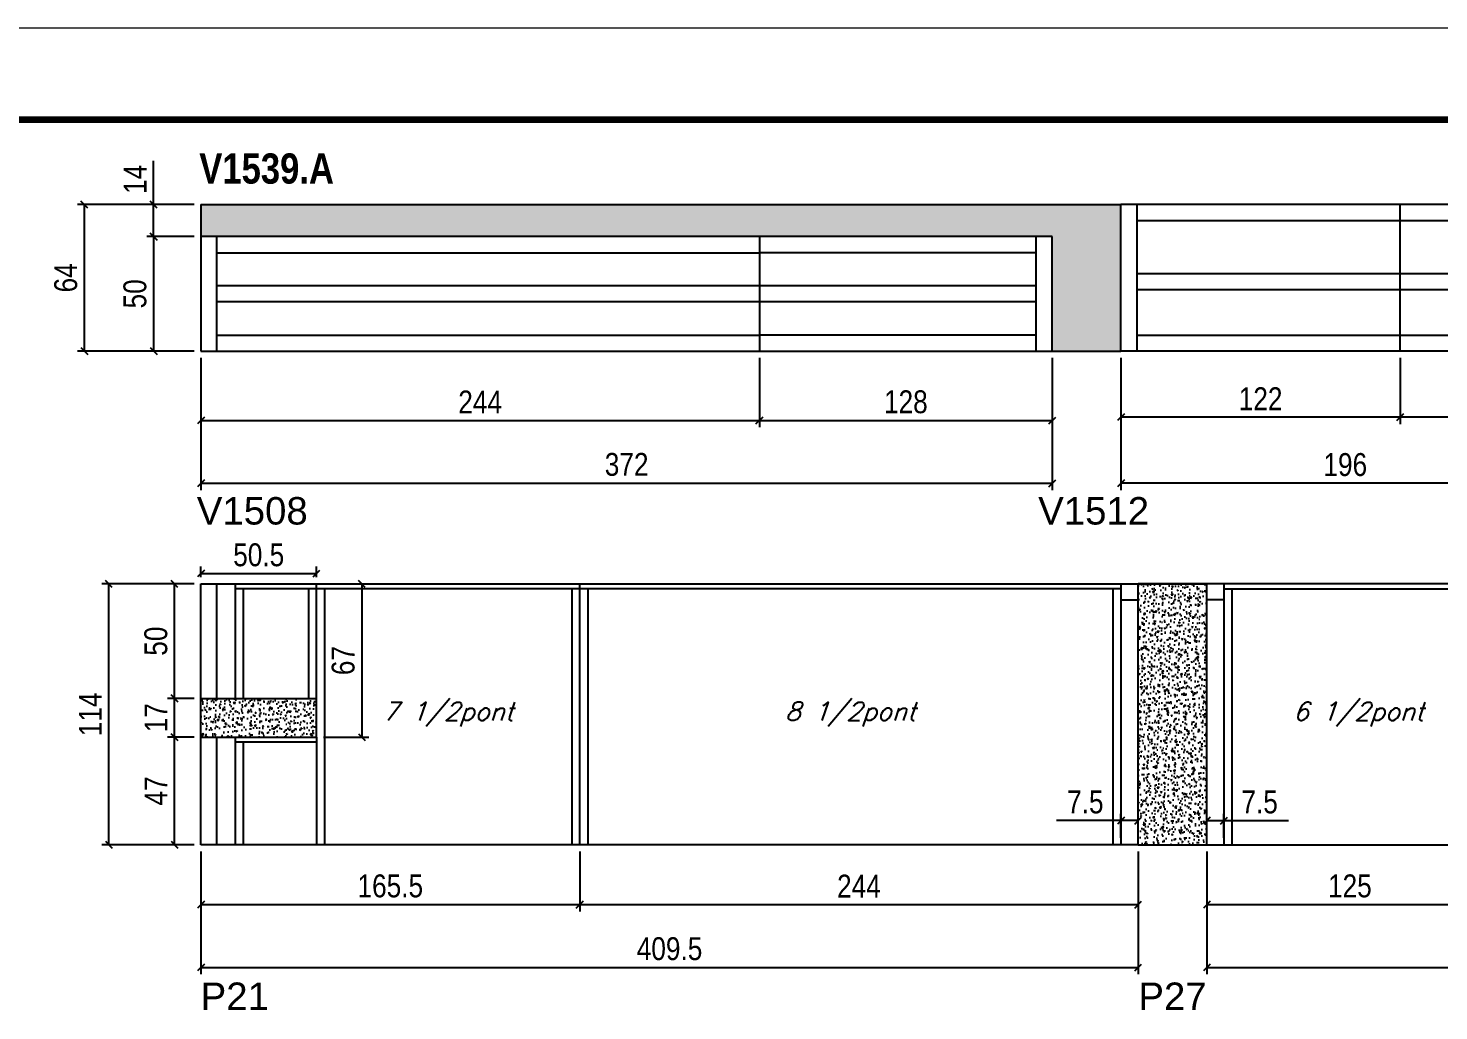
# Model space of a CAD drawing. Extents: x 3309 to 9563, y -2522 to 14608.
# Drawn here: x 5280 to 5896, y 7287 to 7716 of the extents above; entities that cross this region are included whole.
import ezdxf

# ---------------------------------------------------------------- set-up
doc = ezdxf.new("R2010")
doc.units = 0
doc.linetypes.add('DASHED', pattern=[0.75, 0.5, -0.25])
for name, color, linetype in [('5', 5, 'Continuous'), ('COTA', 241, 'Continuous'), ('NOMENCLATURA', 7, 'Continuous'), ('Painéis', 200, 'Continuous'), ('SARR_2.2x7', 40, 'Continuous'), ('SARR_3.5x7', 81, 'Continuous'), ('texto', 7, 'Continuous')]:
    doc.layers.add(name, color=color, linetype=linetype)
doc.layers.add('Folhas', color=255, linetype='Continuous', lineweight=9)
doc.layers.add('SARRAFO DE PRESSAO', color=251, linetype='DASHED', lineweight=9)
doc.styles.add('COTA TECNICA', font='techl___.ttf', dxfattribs={"height": 10})
doc.styles.add('Romans', font='romans.shx')
doc.styles.get("Standard").update_dxf_attribs({"font": 'arial.ttf'})
doc.styles.add('TECNICA', font='techb___.ttf', dxfattribs={"height": 10})
doc.dimstyles.new('PAINEL', dxfattribs={"dimtxt": 10, "dimasz": 3, "dimexe": 3, "dimexo": 3, "dimgap": 3, "dimtad": 1, "dimdec": 1, "dimzin": 12, "dimdsep": 46, "dimtxsty": 'COTA TECNICA', "dimblk1": 'OBLIQUE', "dimblk2": 'OBLIQUE', "dimsah": 1, "dimcen": 0.9, "dimclrd": 4, "dimclre": 4, "dimclrt": 240, "dimadec": 1, "dimazin": 3, "dimtfac": 1, "dimtdec": 1, "dimtmove": 0, "dimatfit": 3, "dimfxl": 1, "dimtolj": 1, "dimtzin": 12, "dimarcsym": 0})
pattern_1 = [(50, (0, 32.2044), (5.46554, -0.4781726), [0.5715, -6.2865]), (355, (0, 32.2044), (-1.0573026, 5.7317054), [0.4572, -5.0292175]), (100.451445, (0.4555, 32.1646), (4.4082374, 5.2535326), [0.4857003, -5.3427073]), (46.1842, (0, 33.7284), (8.132371, -1.26127), [0.85725, -9.42975]), (96.63556, (0.678, 33.623), (7.122124, 7.422784), [0.728551, -8.014068]), (351.18415, (0, 33.7284), (7.122124, 7.422784), [0.685799, -7.543792]), (21, (0.762, 33.3474), (4.5484317, -3.067956), [0.5715, -6.2865]), (326, (0.762, 33.3474), (1.854061, 5.525639), [0.4572, -5.0292]), (71.451445, (1.141, 33.092), (6.4024926, 2.457683), [0.4857003, -5.342698]), (37.5, (0, 32.2044), (0.0926581, 2.53665117), [0, -4.96824, 0, -5.1054, 0, -5.04825]), (7.5, (0, 32.2044), (2.0045899, 3.00541724), [0, -2.91084, 0, -4.85394, 0, -1.92405]), (327.5, (-1.6993, 32.2044), (4.06771786, -0.1718623), [0, -1.905, 0, -5.9436, 0, -7.8867]), (317.5, (-2.4613, 32.2044), (4.4438754, 0.7627947), [0, -2.4765, 0, -3.94716, 0, -5.6007])]

# ---------------------------------------------------------------- blocks, each defined once
blk = doc.blocks.new('9999999999')
at = {"layer": 'Folhas'}
blk.add_lwpolyline([(98138.98, 34190.21), (99623.98, 34190.21), (99623.98, 35240.21), (98138.98, 35240.21)], close=True, dxfattribs=at)
at = {"layer": 'Folhas', "color": 30, "const_width": 3}
blk.add_lwpolyline([(98213.98, 34230.21), (99583.98, 34230.21), (99583.98, 35200.21), (98213.98, 35200.21)], close=True, dxfattribs=at)
blk = doc.blocks.new('_Oblique')
at = {"color": 0, "linetype": 'ByBlock', "lineweight": -2}
blk.add_line((-0.5, -0.5), (0.5, 0.5), dxfattribs=at)
blk = doc.blocks.new('*D2382')
at = {"layer": 'COTA', "color": 4, "lineweight": -2, "transparency": 16777216}
for p, q in [((5355.16, 7572.29), (5355.16, 7514.48)), ((5727.16, 7572.29), (5727.16, 7514.48)), ((5355.16, 7517.48), (5727.16, 7517.48))]:
    blk.add_line(p, q, dxfattribs=at)
at = {"layer": 'Defpoints', "color": 0, "transparency": 16777216}
for p in [(5355.16, 7575.29), (5727.16, 7575.29), (5727.16, 7517.48)]:
    blk.add_point(p, dxfattribs=at)
at = {"layer": 'COTA', "color": 4, "lineweight": -2, "transparency": 16777216, "xscale": 3, "yscale": 3, "zscale": 3, "rotation": 180}
blk.add_blockref('_Oblique', (5355.16, 7517.48), dxfattribs=at)
at = {"layer": 'COTA', "color": 4, "lineweight": -2, "transparency": 16777216, "xscale": 3, "yscale": 3, "zscale": 3}
blk.add_blockref('_Oblique', (5727.16, 7517.48), dxfattribs=at)
at = {"layer": 'COTA', "color": 240, "transparency": 16777216, "insert": (5541.16, 7525.69), "char_height": 10, "attachment_point": 5, "style": 'COTA TECNICA'}
blk.add_mtext('\\A1;372', dxfattribs=at)
blk = doc.blocks.new('*D2383')
at = {"layer": 'COTA', "color": 4, "lineweight": -2, "transparency": 16777216}
for p, q in [((5355.16, 7572.29), (5355.16, 7541.95)), ((5599.16, 7572.29), (5599.16, 7541.95)), ((5355.16, 7544.95), (5599.16, 7544.95))]:
    blk.add_line(p, q, dxfattribs=at)
at = {"layer": 'Defpoints', "color": 0, "transparency": 16777216}
for p in [(5355.16, 7575.29), (5599.16, 7575.29), (5599.16, 7544.95)]:
    blk.add_point(p, dxfattribs=at)
at = {"layer": 'COTA', "color": 4, "lineweight": -2, "transparency": 16777216, "xscale": 3, "yscale": 3, "zscale": 3, "rotation": 180}
blk.add_blockref('_Oblique', (5355.16, 7544.95), dxfattribs=at)
at = {"layer": 'COTA', "color": 4, "lineweight": -2, "transparency": 16777216, "xscale": 3, "yscale": 3, "zscale": 3}
blk.add_blockref('_Oblique', (5599.16, 7544.95), dxfattribs=at)
at = {"layer": 'COTA', "color": 240, "transparency": 16777216, "insert": (5477.16, 7553.03), "char_height": 10, "attachment_point": 5, "style": 'COTA TECNICA'}
blk.add_mtext('\\A1;244', dxfattribs=at)
blk = doc.blocks.new('*D2384')
at = {"layer": 'COTA', "color": 4, "lineweight": -2, "transparency": 16777216}
for p, q in [((5599.16, 7572.29), (5599.16, 7541.95)), ((5727.16, 7572.29), (5727.16, 7541.95)), ((5599.16, 7544.95), (5727.16, 7544.95))]:
    blk.add_line(p, q, dxfattribs=at)
at = {"layer": 'Defpoints', "color": 0, "transparency": 16777216}
for p in [(5599.16, 7575.29), (5727.16, 7575.29), (5727.16, 7544.95)]:
    blk.add_point(p, dxfattribs=at)
at = {"layer": 'COTA', "color": 4, "lineweight": -2, "transparency": 16777216, "xscale": 3, "yscale": 3, "zscale": 3, "rotation": 180}
blk.add_blockref('_Oblique', (5599.16, 7544.95), dxfattribs=at)
at = {"layer": 'COTA', "color": 4, "lineweight": -2, "transparency": 16777216, "xscale": 3, "yscale": 3, "zscale": 3}
blk.add_blockref('_Oblique', (5727.16, 7544.95), dxfattribs=at)
at = {"layer": 'COTA', "color": 240, "transparency": 16777216, "insert": (5663.16, 7553.05), "char_height": 10, "attachment_point": 5, "style": 'COTA TECNICA'}
blk.add_mtext('\\A1;128', dxfattribs=at)
blk = doc.blocks.new('*D2385')
at = {"layer": 'COTA', "color": 4, "lineweight": -2, "transparency": 16777216}
for p, q in [((5334.47, 7639.29), (5334.47, 7658.41)), ((5352.16, 7639.29), (5331.47, 7639.29)), ((5334.47, 7625.29), (5334.47, 7639.29)), ((5352.16, 7625.29), (5331.47, 7625.29))]:
    blk.add_line(p, q, dxfattribs=at)
at = {"layer": 'Defpoints', "color": 0, "transparency": 16777216}
for p in [(5334.47, 7639.29), (5355.16, 7639.29), (5355.16, 7625.29)]:
    blk.add_point(p, dxfattribs=at)
at = {"layer": 'COTA', "color": 4, "lineweight": -2, "transparency": 16777216, "xscale": 3, "yscale": 3, "zscale": 3}
for p, rotation in [((5334.47, 7639.29), 90), ((5334.47, 7625.29), 270)]:
    blk.add_blockref('_Oblique', p, dxfattribs=dict(at, rotation=rotation))
at = {"layer": 'COTA', "color": 240, "transparency": 16777216, "insert": (5326.4, 7650.35), "char_height": 10, "attachment_point": 5, "rotation": 90, "style": 'COTA TECNICA'}
blk.add_mtext('\\A1;14', dxfattribs=at)
blk = doc.blocks.new('*D2386')
at = {"layer": 'COTA', "color": 4, "lineweight": -2, "transparency": 16777216}
for p, q in [((5352.16, 7625.29), (5331.47, 7625.29)), ((5334.47, 7625.29), (5334.47, 7575.29)), ((5352.16, 7575.29), (5331.47, 7575.29))]:
    blk.add_line(p, q, dxfattribs=at)
at = {"layer": 'Defpoints', "color": 0, "transparency": 16777216}
for p in [(5355.16, 7625.29), (5334.47, 7575.29), (5355.16, 7575.29)]:
    blk.add_point(p, dxfattribs=at)
at = {"layer": 'COTA', "color": 4, "lineweight": -2, "transparency": 16777216, "xscale": 3, "yscale": 3, "zscale": 3}
for p, rotation in [((5334.47, 7625.29), 90), ((5334.47, 7575.29), 270)]:
    blk.add_blockref('_Oblique', p, dxfattribs=dict(at, rotation=rotation))
at = {"layer": 'COTA', "color": 240, "transparency": 16777216, "insert": (5326.36, 7600.29), "char_height": 10, "attachment_point": 5, "rotation": 90, "style": 'COTA TECNICA'}
blk.add_mtext('\\A1;50', dxfattribs=at)
blk = doc.blocks.new('*D2387')
at = {"layer": 'COTA', "color": 4, "lineweight": -2, "transparency": 16777216}
for p, q in [((5352.16, 7639.29), (5301.24, 7639.29)), ((5304.24, 7575.29), (5304.24, 7639.29)), ((5352.16, 7575.29), (5301.24, 7575.29))]:
    blk.add_line(p, q, dxfattribs=at)
at = {"layer": 'Defpoints', "color": 0, "transparency": 16777216}
for p in [(5304.24, 7639.29), (5355.16, 7639.29), (5355.16, 7575.29)]:
    blk.add_point(p, dxfattribs=at)
at = {"layer": 'COTA', "color": 4, "lineweight": -2, "transparency": 16777216, "xscale": 3, "yscale": 3, "zscale": 3}
for p, rotation in [((5304.24, 7639.29), 90), ((5304.24, 7575.29), 270)]:
    blk.add_blockref('_Oblique', p, dxfattribs=dict(at, rotation=rotation))
at = {"layer": 'COTA', "color": 240, "transparency": 16777216, "insert": (5296.14, 7607.29), "char_height": 10, "attachment_point": 5, "rotation": 90, "style": 'COTA TECNICA'}
blk.add_mtext('\\A1;64', dxfattribs=at)
blk = doc.blocks.new('*D2388')
at = {"layer": 'COTA', "color": 4, "linetype": 'ByBlock', "lineweight": -2, "transparency": 16777216}
for p, q in [((5879.16, 7572.29), (5879.16, 7543.38)), ((5953.16, 7572.29), (5953.16, 7543.38)), ((5953.16, 7546.38), (5879.16, 7546.38))]:
    blk.add_line(p, q, dxfattribs=at)
at = {"layer": 'Defpoints', "color": 0, "linetype": 'ByBlock', "transparency": 16777216}
for p in [(5879.16, 7575.29), (5953.16, 7575.29), (5879.16, 7546.38)]:
    blk.add_point(p, dxfattribs=at)
at = {"layer": 'COTA', "color": 4, "linetype": 'ByBlock', "lineweight": -2, "transparency": 16777216, "xscale": 3, "yscale": 3, "zscale": 3, "rotation": 180}
blk.add_blockref('_Oblique', (5879.16, 7546.38), dxfattribs=at)
at = {"layer": 'COTA', "color": 4, "linetype": 'ByBlock', "lineweight": -2, "transparency": 16777216, "xscale": 3, "yscale": 3, "zscale": 3}
blk.add_blockref('_Oblique', (5953.16, 7546.38), dxfattribs=at)
at = {"layer": 'COTA', "color": 240, "linetype": 'ByBlock', "transparency": 16777216, "insert": (5916.16, 7554.46), "char_height": 10, "attachment_point": 5, "style": 'COTA TECNICA'}
blk.add_mtext('\\A1;74', dxfattribs=at)
blk = doc.blocks.new('*D2389')
at = {"layer": 'COTA', "color": 4, "linetype": 'ByBlock', "lineweight": -2, "transparency": 16777216}
for p, q in [((5757.16, 7572.29), (5757.16, 7543.38)), ((5879.16, 7572.29), (5879.16, 7543.38)), ((5879.16, 7546.38), (5757.16, 7546.38))]:
    blk.add_line(p, q, dxfattribs=at)
at = {"layer": 'Defpoints', "color": 0, "linetype": 'ByBlock', "transparency": 16777216}
for p in [(5757.16, 7575.29), (5879.16, 7575.29), (5757.16, 7546.38)]:
    blk.add_point(p, dxfattribs=at)
at = {"layer": 'COTA', "color": 4, "linetype": 'ByBlock', "lineweight": -2, "transparency": 16777216, "xscale": 3, "yscale": 3, "zscale": 3, "rotation": 180}
blk.add_blockref('_Oblique', (5757.16, 7546.38), dxfattribs=at)
at = {"layer": 'COTA', "color": 4, "linetype": 'ByBlock', "lineweight": -2, "transparency": 16777216, "xscale": 3, "yscale": 3, "zscale": 3}
blk.add_blockref('_Oblique', (5879.16, 7546.38), dxfattribs=at)
at = {"layer": 'COTA', "color": 240, "linetype": 'ByBlock', "transparency": 16777216, "insert": (5818.16, 7554.44), "char_height": 10, "attachment_point": 5, "style": 'COTA TECNICA'}
blk.add_mtext('\\A1;122', dxfattribs=at)
blk = doc.blocks.new('*D2390')
at = {"layer": 'COTA', "color": 4, "linetype": 'ByBlock', "lineweight": -2, "transparency": 16777216}
for p, q in [((5757.16, 7572.29), (5757.16, 7514.48)), ((5953.16, 7572.29), (5953.16, 7514.48)), ((5953.16, 7517.48), (5757.16, 7517.48))]:
    blk.add_line(p, q, dxfattribs=at)
at = {"layer": 'Defpoints', "color": 0, "linetype": 'ByBlock', "transparency": 16777216}
for p in [(5757.16, 7575.29), (5953.16, 7575.29), (5757.16, 7517.48)]:
    blk.add_point(p, dxfattribs=at)
at = {"layer": 'COTA', "color": 4, "linetype": 'ByBlock', "lineweight": -2, "transparency": 16777216, "xscale": 3, "yscale": 3, "zscale": 3, "rotation": 180}
blk.add_blockref('_Oblique', (5757.16, 7517.48), dxfattribs=at)
at = {"layer": 'COTA', "color": 4, "linetype": 'ByBlock', "lineweight": -2, "transparency": 16777216, "xscale": 3, "yscale": 3, "zscale": 3}
blk.add_blockref('_Oblique', (5953.16, 7517.48), dxfattribs=at)
at = {"layer": 'COTA', "color": 240, "linetype": 'ByBlock', "transparency": 16777216, "insert": (5855.16, 7525.61), "char_height": 10, "attachment_point": 5, "style": 'COTA TECNICA'}
blk.add_mtext('\\A1;196', dxfattribs=at)
blk = doc.blocks.new('*D2392')
at = {"layer": 'COTA', "color": 4, "lineweight": -2, "transparency": 16777216}
for p, q in [((5355.16, 7356.49), (5355.16, 7302.86)), ((5764.66, 7356.49), (5764.66, 7302.86)), ((5355.16, 7305.86), (5764.66, 7305.86))]:
    blk.add_line(p, q, dxfattribs=at)
at = {"layer": 'Defpoints', "color": 0, "transparency": 16777216}
for p in [(5355.16, 7359.49), (5764.66, 7359.49), (5764.66, 7305.86)]:
    blk.add_point(p, dxfattribs=at)
at = {"layer": 'COTA', "color": 4, "lineweight": -2, "transparency": 16777216, "xscale": 3, "yscale": 3, "zscale": 3, "rotation": 180}
blk.add_blockref('_Oblique', (5355.16, 7305.86), dxfattribs=at)
at = {"layer": 'COTA', "color": 4, "lineweight": -2, "transparency": 16777216, "xscale": 3, "yscale": 3, "zscale": 3}
blk.add_blockref('_Oblique', (5764.66, 7305.86), dxfattribs=at)
at = {"layer": 'COTA', "color": 240, "transparency": 16777216, "insert": (5559.91, 7314), "char_height": 10, "attachment_point": 5, "style": 'COTA TECNICA'}
blk.add_mtext('\\A1;409.5', dxfattribs=at)
blk = doc.blocks.new('*D2391')
at = {"layer": 'COTA', "color": 4, "lineweight": -2, "transparency": 16777216}
for p, q in [((5757.16, 7362.49), (5757.16, 7373.03)), ((5764.66, 7362.49), (5764.66, 7373.03)), ((5757.16, 7370.03), (5729, 7370.03)), ((5764.66, 7370.03), (5757.16, 7370.03))]:
    blk.add_line(p, q, dxfattribs=at)
at = {"layer": 'Defpoints', "color": 0, "transparency": 16777216}
for p in [(5757.16, 7370.03), (5757.16, 7359.49), (5764.66, 7359.49)]:
    blk.add_point(p, dxfattribs=at)
at = {"layer": 'COTA', "color": 4, "lineweight": -2, "transparency": 16777216, "xscale": 3, "yscale": 3, "zscale": 3, "rotation": 180}
blk.add_blockref('_Oblique', (5757.16, 7370.03), dxfattribs=at)
at = {"layer": 'COTA', "color": 4, "lineweight": -2, "transparency": 16777216, "xscale": 3, "yscale": 3, "zscale": 3}
blk.add_blockref('_Oblique', (5764.66, 7370.03), dxfattribs=at)
at = {"layer": 'COTA', "color": 240, "transparency": 16777216, "insert": (5741.58, 7378.14), "char_height": 10, "attachment_point": 5, "style": 'COTA TECNICA'}
blk.add_mtext('\\A1;7.5', dxfattribs=at)
blk = doc.blocks.new('*D2394')
at = {"layer": 'COTA', "color": 4, "lineweight": -2, "transparency": 16777216}
for p, q in [((5352.16, 7406.49), (5340.62, 7406.49)), ((5343.62, 7359.49), (5343.62, 7406.49)), ((5352.16, 7359.49), (5340.62, 7359.49))]:
    blk.add_line(p, q, dxfattribs=at)
at = {"layer": 'Defpoints', "color": 0, "transparency": 16777216}
for p in [(5343.62, 7406.49), (5355.16, 7406.49), (5355.16, 7359.49)]:
    blk.add_point(p, dxfattribs=at)
at = {"layer": 'COTA', "color": 4, "lineweight": -2, "transparency": 16777216, "xscale": 3, "yscale": 3, "zscale": 3}
for p, rotation in [((5343.62, 7406.49), 90), ((5343.62, 7359.49), 270)]:
    blk.add_blockref('_Oblique', p, dxfattribs=dict(at, rotation=rotation))
at = {"layer": 'COTA', "color": 240, "transparency": 16777216, "insert": (5335.55, 7382.99), "char_height": 10, "attachment_point": 5, "rotation": 90, "style": 'COTA TECNICA'}
blk.add_mtext('\\A1;47', dxfattribs=at)
blk = doc.blocks.new('*D2395')
at = {"layer": 'COTA', "color": 4, "lineweight": -2, "transparency": 16777216}
for p, q in [((5352.16, 7423.49), (5340.62, 7423.49)), ((5343.62, 7406.49), (5343.62, 7423.49)), ((5352.16, 7406.49), (5340.62, 7406.49))]:
    blk.add_line(p, q, dxfattribs=at)
at = {"layer": 'Defpoints', "color": 0, "transparency": 16777216}
for p in [(5343.62, 7423.49), (5355.16, 7423.49), (5355.16, 7406.49)]:
    blk.add_point(p, dxfattribs=at)
at = {"layer": 'COTA', "color": 4, "lineweight": -2, "transparency": 16777216, "xscale": 3, "yscale": 3, "zscale": 3}
for p, rotation in [((5343.62, 7423.49), 90), ((5343.62, 7406.49), 270)]:
    blk.add_blockref('_Oblique', p, dxfattribs=dict(at, rotation=rotation))
at = {"layer": 'COTA', "color": 240, "transparency": 16777216, "insert": (5335.55, 7414.99), "char_height": 10, "attachment_point": 5, "rotation": 90, "style": 'COTA TECNICA'}
blk.add_mtext('\\A1;17', dxfattribs=at)
blk = doc.blocks.new('*D2396')
at = {"layer": 'COTA', "color": 4, "lineweight": -2, "transparency": 16777216}
for p, q in [((5352.16, 7473.49), (5340.62, 7473.49)), ((5343.62, 7423.49), (5343.62, 7473.49)), ((5352.16, 7423.49), (5340.62, 7423.49))]:
    blk.add_line(p, q, dxfattribs=at)
at = {"layer": 'Defpoints', "color": 0, "transparency": 16777216}
for p in [(5343.62, 7473.49), (5355.16, 7473.49), (5355.16, 7423.49)]:
    blk.add_point(p, dxfattribs=at)
at = {"layer": 'COTA', "color": 4, "lineweight": -2, "transparency": 16777216, "xscale": 3, "yscale": 3, "zscale": 3}
for p, rotation in [((5343.62, 7473.49), 90), ((5343.62, 7423.49), 270)]:
    blk.add_blockref('_Oblique', p, dxfattribs=dict(at, rotation=rotation))
at = {"layer": 'COTA', "color": 240, "transparency": 16777216, "insert": (5335.51, 7448.49), "char_height": 10, "attachment_point": 5, "rotation": 90, "style": 'COTA TECNICA'}
blk.add_mtext('\\A1;50', dxfattribs=at)
blk = doc.blocks.new('*D2397')
at = {"layer": 'COTA', "color": 4, "lineweight": -2, "transparency": 16777216}
for p, q in [((5355.16, 7476.49), (5355.16, 7481.05)), ((5355.16, 7478.05), (5405.66, 7478.05)), ((5405.66, 7476.49), (5405.66, 7481.05))]:
    blk.add_line(p, q, dxfattribs=at)
at = {"layer": 'Defpoints', "color": 0, "transparency": 16777216}
for p in [(5405.66, 7478.05), (5355.16, 7473.49), (5405.66, 7473.49)]:
    blk.add_point(p, dxfattribs=at)
at = {"layer": 'COTA', "color": 4, "lineweight": -2, "transparency": 16777216, "xscale": 3, "yscale": 3, "zscale": 3, "rotation": 180}
blk.add_blockref('_Oblique', (5355.16, 7478.05), dxfattribs=at)
at = {"layer": 'COTA', "color": 4, "lineweight": -2, "transparency": 16777216, "xscale": 3, "yscale": 3, "zscale": 3}
blk.add_blockref('_Oblique', (5405.66, 7478.05), dxfattribs=at)
at = {"layer": 'COTA', "color": 240, "transparency": 16777216, "insert": (5380.41, 7486.16), "char_height": 10, "attachment_point": 5, "style": 'COTA TECNICA'}
blk.add_mtext('\\A1;50.5', dxfattribs=at)
blk = doc.blocks.new('*D2398')
at = {"layer": 'COTA', "color": 4, "lineweight": -2, "transparency": 16777216}
for p, q in [((5355.16, 7356.49), (5355.16, 7330.33)), ((5520.66, 7356.49), (5520.66, 7330.33)), ((5355.16, 7333.33), (5520.66, 7333.33))]:
    blk.add_line(p, q, dxfattribs=at)
at = {"layer": 'Defpoints', "color": 0, "transparency": 16777216}
for p in [(5355.16, 7359.49), (5520.66, 7359.49), (5520.66, 7333.33)]:
    blk.add_point(p, dxfattribs=at)
at = {"layer": 'COTA', "color": 4, "lineweight": -2, "transparency": 16777216, "xscale": 3, "yscale": 3, "zscale": 3, "rotation": 180}
blk.add_blockref('_Oblique', (5355.16, 7333.33), dxfattribs=at)
at = {"layer": 'COTA', "color": 4, "lineweight": -2, "transparency": 16777216, "xscale": 3, "yscale": 3, "zscale": 3}
blk.add_blockref('_Oblique', (5520.66, 7333.33), dxfattribs=at)
at = {"layer": 'COTA', "color": 240, "transparency": 16777216, "insert": (5437.91, 7341.44), "char_height": 10, "attachment_point": 5, "style": 'COTA TECNICA'}
blk.add_mtext('\\A1;165.5', dxfattribs=at)
blk = doc.blocks.new('*D2399')
at = {"layer": 'COTA', "color": 4, "lineweight": -2, "transparency": 16777216}
for p, q in [((5520.66, 7356.49), (5520.66, 7330.33)), ((5764.66, 7356.49), (5764.66, 7330.33)), ((5520.66, 7333.33), (5764.66, 7333.33))]:
    blk.add_line(p, q, dxfattribs=at)
at = {"layer": 'Defpoints', "color": 0, "transparency": 16777216}
for p in [(5520.66, 7359.49), (5764.66, 7359.49), (5764.66, 7333.33)]:
    blk.add_point(p, dxfattribs=at)
at = {"layer": 'COTA', "color": 4, "lineweight": -2, "transparency": 16777216, "xscale": 3, "yscale": 3, "zscale": 3, "rotation": 180}
blk.add_blockref('_Oblique', (5520.66, 7333.33), dxfattribs=at)
at = {"layer": 'COTA', "color": 4, "lineweight": -2, "transparency": 16777216, "xscale": 3, "yscale": 3, "zscale": 3}
blk.add_blockref('_Oblique', (5764.66, 7333.33), dxfattribs=at)
at = {"layer": 'COTA', "color": 240, "transparency": 16777216, "insert": (5642.66, 7341.41), "char_height": 10, "attachment_point": 5, "style": 'COTA TECNICA'}
blk.add_mtext('\\A1;244', dxfattribs=at)
blk = doc.blocks.new('*D2401')
at = {"layer": 'COTA', "color": 4, "lineweight": -2, "transparency": 16777216}
for p, q in [((5794.66, 7362.49), (5794.66, 7373.03)), ((5802.16, 7362.49), (5802.16, 7373.03)), ((5794.66, 7370.03), (5802.16, 7370.03)), ((5802.16, 7370.03), (5830.31, 7370.03))]:
    blk.add_line(p, q, dxfattribs=at)
at = {"layer": 'Defpoints', "color": 0, "transparency": 16777216}
for p in [(5802.16, 7370.03), (5794.66, 7359.49), (5802.16, 7359.49)]:
    blk.add_point(p, dxfattribs=at)
at = {"layer": 'COTA', "color": 4, "lineweight": -2, "transparency": 16777216, "xscale": 3, "yscale": 3, "zscale": 3, "rotation": 180}
blk.add_blockref('_Oblique', (5794.66, 7370.03), dxfattribs=at)
at = {"layer": 'COTA', "color": 4, "lineweight": -2, "transparency": 16777216, "xscale": 3, "yscale": 3, "zscale": 3}
blk.add_blockref('_Oblique', (5802.16, 7370.03), dxfattribs=at)
at = {"layer": 'COTA', "color": 240, "transparency": 16777216, "insert": (5817.73, 7378.14), "char_height": 10, "attachment_point": 5, "style": 'COTA TECNICA'}
blk.add_mtext('\\A1;7.5', dxfattribs=at)
blk = doc.blocks.new('*D2403')
at = {"layer": 'COTA', "color": 4, "lineweight": -2, "transparency": 16777216}
for p, q in [((5794.66, 7356.49), (5794.66, 7302.86)), ((6041.66, 7356.49), (6041.66, 7302.86)), ((5794.66, 7305.86), (6041.66, 7305.86))]:
    blk.add_line(p, q, dxfattribs=at)
at = {"layer": 'Defpoints', "color": 0, "transparency": 16777216}
for p in [(5794.66, 7359.49), (6041.66, 7359.49), (6041.66, 7305.86)]:
    blk.add_point(p, dxfattribs=at)
at = {"layer": 'COTA', "color": 4, "lineweight": -2, "transparency": 16777216, "xscale": 3, "yscale": 3, "zscale": 3, "rotation": 180}
blk.add_blockref('_Oblique', (5794.66, 7305.86), dxfattribs=at)
at = {"layer": 'COTA', "color": 4, "lineweight": -2, "transparency": 16777216, "xscale": 3, "yscale": 3, "zscale": 3}
blk.add_blockref('_Oblique', (6041.66, 7305.86), dxfattribs=at)
at = {"layer": 'COTA', "color": 240, "transparency": 16777216, "insert": (5918.16, 7313.94), "char_height": 10, "attachment_point": 5, "style": 'COTA TECNICA'}
blk.add_mtext('\\A1;247', dxfattribs=at)
blk = doc.blocks.new('*D2404')
at = {"layer": 'COTA', "color": 4, "lineweight": -2, "transparency": 16777216}
for p, q in [((5794.66, 7356.49), (5794.66, 7330.33)), ((5919.66, 7356.49), (5919.66, 7330.33)), ((5794.66, 7333.33), (5919.66, 7333.33))]:
    blk.add_line(p, q, dxfattribs=at)
at = {"layer": 'Defpoints', "color": 0, "transparency": 16777216}
for p in [(5794.66, 7359.49), (5919.66, 7359.49), (5919.66, 7333.33)]:
    blk.add_point(p, dxfattribs=at)
at = {"layer": 'COTA', "color": 4, "lineweight": -2, "transparency": 16777216, "xscale": 3, "yscale": 3, "zscale": 3, "rotation": 180}
blk.add_blockref('_Oblique', (5794.66, 7333.33), dxfattribs=at)
at = {"layer": 'COTA', "color": 4, "lineweight": -2, "transparency": 16777216, "xscale": 3, "yscale": 3, "zscale": 3}
blk.add_blockref('_Oblique', (5919.66, 7333.33), dxfattribs=at)
at = {"layer": 'COTA', "color": 240, "transparency": 16777216, "insert": (5857.16, 7341.44), "char_height": 10, "attachment_point": 5, "style": 'COTA TECNICA'}
blk.add_mtext('\\A1;125', dxfattribs=at)
blk = doc.blocks.new('*D2406')
at = {"layer": 'COTA', "color": 4, "lineweight": -2, "transparency": 16777216}
for p, q in [((5352.16, 7473.49), (5311.91, 7473.49)), ((5314.91, 7359.49), (5314.91, 7473.49)), ((5352.16, 7359.49), (5311.91, 7359.49))]:
    blk.add_line(p, q, dxfattribs=at)
at = {"layer": 'Defpoints', "color": 0, "transparency": 16777216}
for p in [(5314.91, 7473.49), (5355.16, 7473.49), (5355.16, 7359.49)]:
    blk.add_point(p, dxfattribs=at)
at = {"layer": 'COTA', "color": 4, "lineweight": -2, "transparency": 16777216, "xscale": 3, "yscale": 3, "zscale": 3}
for p, rotation in [((5314.91, 7473.49), 90), ((5314.91, 7359.49), 270)]:
    blk.add_blockref('_Oblique', p, dxfattribs=dict(at, rotation=rotation))
at = {"layer": 'COTA', "color": 240, "transparency": 16777216, "insert": (5306.83, 7416.49), "char_height": 10, "attachment_point": 5, "rotation": 90, "style": 'COTA TECNICA'}
blk.add_mtext('\\A1;114', dxfattribs=at)
blk = doc.blocks.new('*D2407')
at = {"layer": 'COTA', "color": 4, "lineweight": -2, "transparency": 16777216}
for p, q in [((5408.66, 7473.49), (5428.46, 7473.49)), ((5425.46, 7473.49), (5425.46, 7406.49)), ((5408.66, 7406.49), (5428.46, 7406.49))]:
    blk.add_line(p, q, dxfattribs=at)
at = {"layer": 'Defpoints', "color": 0, "transparency": 16777216}
for p in [(5405.66, 7473.49), (5405.66, 7406.49), (5425.46, 7406.49)]:
    blk.add_point(p, dxfattribs=at)
at = {"layer": 'COTA', "color": 4, "lineweight": -2, "transparency": 16777216, "xscale": 3, "yscale": 3, "zscale": 3}
for p, rotation in [((5425.46, 7473.49), 90), ((5425.46, 7406.49), 270)]:
    blk.add_blockref('_Oblique', p, dxfattribs=dict(at, rotation=rotation))
at = {"layer": 'COTA', "color": 240, "transparency": 16777216, "insert": (5417.35, 7439.99), "char_height": 10, "attachment_point": 5, "rotation": 90, "style": 'COTA TECNICA'}
blk.add_mtext('\\A1;67', dxfattribs=at)

msp = doc.modelspace()

# ---------------------------------------------------------------- hatches: boundary and pattern name
at = {"layer": 'COTA'}
h = msp.add_hatch(dxfattribs=at)
h.set_pattern_fill('AR-CONC', color=256, scale=0.03)
h.set_pattern_definition([(50, (0, 14.6825), (5.46554, -0.4781726), [0.5715, -6.2865]), (355, (0, 14.6825), (-1.0573026, 5.7317054), [0.4572, -5.0292175]), (100.451445, (0.4555, 14.6426), (4.4082374, 5.2535326), [0.4857003, -5.3427073]), (46.1842, (0, 16.2065), (8.132371, -1.26127), [0.85725, -9.42975]), (96.63556, (0.678, 16.101), (7.122124, 7.422784), [0.728551, -8.014068]), (351.18415, (0, 16.2065), (7.122124, 7.422784), [0.685799, -7.543792]), (21, (0.762, 15.8255), (4.5484317, -3.067956), [0.5715, -6.2865]), (326, (0.762, 15.8255), (1.854061, 5.525639), [0.4572, -5.0292]), (71.451445, (1.141, 15.57), (6.4024926, 2.457683), [0.4857003, -5.342698]), (37.5, (0, 14.6825), (0.0926581, 2.53665117), [0, -4.96824, 0, -5.1054, 0, -5.04825]), (7.5, (0, 14.6825), (2.0045899, 3.00541724), [0, -2.91084, 0, -4.85394, 0, -1.92405]), (327.5, (-1.6993, 14.6825), (4.06771786, -0.1718623), [0, -1.905, 0, -5.9436, 0, -7.8867]), (317.5, (-2.4613, 14.6825), (4.4438754, 0.7627947), [0, -2.4765, 0, -3.94716, 0, -5.6007])])
h.paths.add_polyline_path([(5757.16, 7639.29), (5355.16, 7639.29), (5355.16, 7625.29), (5727.16, 7625.29), (5727.16, 7575.29), (5757.16, 7575.29)])
h = msp.add_hatch(dxfattribs=at)
h.set_pattern_fill('AR-CONC', color=256, scale=0.03)
h.set_pattern_definition(pattern_1)
h.paths.add_polyline_path([(5794.66, 7473.49), (5764.66, 7473.49), (5764.66, 7359.49), (5794.66, 7359.49)])
h = msp.add_hatch(dxfattribs=at)
h.set_pattern_fill('AR-CONC', color=256, scale=0.03)
h.set_pattern_definition(pattern_1)
h.paths.add_polyline_path([(5355.16, 7423.49), (5355.16, 7406.49), (5405.66, 7406.49), (5405.66, 7423.49)])

# ---------------------------------------------------------------- linework, layer by layer
for p, q in [((5355.16, 7639.29), (5355.16, 7625.29)), ((5355.16, 7639.29), (5757.16, 7639.29)), ((5727.16, 7575.29), (5757.16, 7575.29)), ((5764.66, 7473.49), (5794.66, 7473.49)), ((5794.66, 7473.49), (5764.66, 7473.49)), ((5764.66, 7466.49), (5764.66, 7466.49)), ((5794.66, 7466.49), (5794.66, 7466.49)), ((5355.16, 7406.49), (5355.16, 7423.49)), ((5405.66, 7406.49), (5405.66, 7359.49)), ((5764.66, 7359.49), (5794.66, 7359.49))]:
    msp.add_line(p, q, dxfattribs=at)
at = {"layer": 'Painéis', "linetype": 'ByBlock'}
for p, q in [((5953.16, 7639.29), (5757.16, 7639.29)), ((5757.16, 7575.29), (5757.16, 7639.29)), ((5879.16, 7575.29), (5879.16, 7639.29)), ((5727.16, 7625.29), (5355.16, 7625.29)), ((5355.16, 7625.29), (5355.16, 7575.29)), ((5599.16, 7625.29), (5599.16, 7575.29)), ((5727.16, 7575.29), (5727.16, 7625.29)), ((5355.16, 7575.29), (5727.16, 7575.29)), ((5953.16, 7575.29), (5757.16, 7575.29)), ((5355.16, 7473.49), (5764.66, 7473.49)), ((5355.16, 7423.49), (5355.16, 7473.49)), ((5405.66, 7406.49), (5405.66, 7473.49)), ((5520.66, 7359.49), (5520.66, 7473.49)), ((5764.66, 7359.49), (5764.66, 7473.49)), ((6041.66, 7473.49), (5794.66, 7473.49)), ((5794.66, 7359.49), (5794.66, 7473.49)), ((5355.16, 7423.49), (5405.66, 7423.49)), ((5355.16, 7359.49), (5355.16, 7406.49)), ((5355.16, 7406.49), (5405.66, 7406.49)), ((5764.66, 7359.49), (5355.16, 7359.49)), ((5794.66, 7359.49), (6041.66, 7359.49))]:
    msp.add_line(p, q, dxfattribs=at)
at = {"layer": 'SARR_2.2x7', "linetype": 'Continuous'}
for p, q in [((5764.16, 7575.29), (5764.16, 7639.29)), ((5764.16, 7632.29), (5879.16, 7632.29)), ((5879.16, 7632.29), (5946.16, 7632.29)), ((5362.16, 7575.29), (5362.16, 7625.29)), ((5720.16, 7575.29), (5720.16, 7625.29)), ((5362.16, 7618.29), (5599.16, 7618.29)), ((5720.16, 7618.29), (5599.16, 7618.29)), ((5764.16, 7609.22), (5879.16, 7609.22)), ((5879.16, 7609.22), (5946.16, 7609.22)), ((5362.16, 7603.91), (5599.16, 7603.91)), ((5599.16, 7603.91), (5720.16, 7603.91)), ((5764.16, 7602.22), (5879.16, 7602.22)), ((5879.16, 7602.22), (5946.16, 7602.22)), ((5362.16, 7596.91), (5599.16, 7596.91)), ((5599.16, 7596.91), (5720.16, 7596.91)), ((5362.16, 7582.29), (5599.16, 7582.29)), ((5720.16, 7582.29), (5599.16, 7582.29)), ((5764.16, 7582.29), (5879.16, 7582.29)), ((5879.16, 7582.29), (5946.16, 7582.29)), ((5362.16, 7423.49), (5362.16, 7473.49)), ((5405.66, 7471.29), (5370.16, 7471.29)), ((5520.66, 7471.29), (5405.66, 7471.29)), ((5757.16, 7471.29), (5520.66, 7471.29)), ((5802.16, 7471.29), (5919.66, 7471.29)), ((5757.16, 7466.49), (5764.66, 7466.49)), ((5802.16, 7466.49), (5794.66, 7466.49)), ((5362.16, 7359.49), (5362.16, 7406.49)), ((5405.66, 7404.29), (5370.16, 7404.29))]:
    msp.add_line(p, q, dxfattribs=at)
at = {"layer": 'SARR_3.5x7'}
for p, q in [((5370.16, 7473.49), (5370.16, 7423.49)), ((5373.66, 7471.29), (5373.66, 7423.49)), ((5402.16, 7471.29), (5402.16, 7423.49)), ((5409.16, 7471.29), (5409.16, 7359.49)), ((5517.16, 7471.29), (5517.16, 7359.49)), ((5524.16, 7471.29), (5524.16, 7359.49)), ((5753.66, 7471.29), (5753.66, 7359.49)), ((5757.16, 7473.49), (5757.16, 7359.49)), ((5802.16, 7473.49), (5802.16, 7359.49)), ((5805.66, 7471.29), (5805.66, 7359.49)), ((5370.16, 7406.49), (5370.16, 7359.49)), ((5373.66, 7404.29), (5373.66, 7359.49))]:
    msp.add_line(p, q, dxfattribs=at)

# ---------------------------------------------------------------- block references
at = {"layer": 'SARRAFO DE PRESSAO', "color": 6, "linetype": 'ByBlock'}
msp.add_blockref('9999999999', (-93231.11, -27523.8), dxfattribs=at)

# ---------------------------------------------------------------- texts
at = {"layer": '5', "linetype": 'Continuous'}
for s, p in [('V1508', (5353.36, 7499.46)), ('V1512', (5720.98, 7499.46)), ('P21', (5355.04, 7287.27)), ('P27', (5764.76, 7287.27))]:
    msp.add_text(s, height=12, rotation=0.00004, dxfattribs=at).set_placement(p)
at = {"layer": 'NOMENCLATURA', "style": 'TECNICA'}
msp.add_text('V1539.A', height=13.2, dxfattribs=at).set_placement((5354.44, 7648.48))
at = {"layer": 'texto', "color": 2, "char_height": 8, "attachment_point": 5, "style": 'Romans'}
for s, insert in [('{\\Q19;\\C256;7 1/2pont}', (5463.16, 7416.49)), ('{\\Q19;\\C256;8 1/2pont}', (5638.91, 7416.49)), ('{\\Q19;\\C256;6 1/2pont}', (5860.91, 7416.49))]:
    msp.add_mtext(s, dxfattribs=dict(at, insert=insert))

# ---------------------------------------------------------------- dimensions: what is measured, and where the dimension line sits
at = {"layer": 'COTA'}
for base, p1, p2, angle, picture, middle in [((5334.47, 7639.29), (5355.16, 7625.29), (5355.16, 7639.29), 90, '*D2385', (5326.4, 7650.35)), ((5304.24, 7639.29), (5355.16, 7575.29), (5355.16, 7639.29), 90, '*D2387', (5296.14, 7607.29)), ((5334.47, 7575.29), (5355.16, 7625.29), (5355.16, 7575.29), 90, '*D2386', (5326.36, 7600.29)), ((5727.16, 7517.48), (5355.16, 7575.29), (5727.16, 7575.29), 180, '*D2382', (5541.16, 7525.69)), ((5314.91, 7473.49), (5355.16, 7359.49), (5355.16, 7473.49), 90, '*D2406', (5306.83, 7416.49)), ((5343.62, 7473.49), (5355.16, 7423.49), (5355.16, 7473.49), 90, '*D2396', (5335.51, 7448.49)), ((5425.46, 7406.49), (5405.66, 7473.49), (5405.66, 7406.49), 90, '*D2407', (5417.35, 7439.99)), ((5343.62, 7423.49), (5355.16, 7406.49), (5355.16, 7423.49), 90, '*D2395', (5335.55, 7414.99)), ((5343.62, 7406.49), (5355.16, 7359.49), (5355.16, 7406.49), 90, '*D2394', (5335.55, 7382.99)), ((5802.16, 7370.03), (5794.66, 7359.49), (5802.16, 7359.49), 180, '*D2401', (5817.73, 7378.14))]:
    dim = msp.add_linear_dim(base=base, p1=p1, p2=p2, angle=angle, dimstyle='PAINEL', dxfattribs=at)
    dim.commit()
    dim.dimension.update_dxf_attribs({"geometry": picture, "text_midpoint": middle})
for base, p1, p2, picture, middle in [((5599.16, 7544.95), (5355.16, 7575.29), (5599.16, 7575.29), '*D2383', (5477.16, 7553.03)), ((5405.66, 7478.05), (5355.16, 7473.49), (5405.66, 7473.49), '*D2397', (5380.41, 7486.16)), ((5757.16, 7370.03), (5764.66, 7359.49), (5757.16, 7359.49), '*D2391', (5741.58, 7378.14)), ((5764.66, 7305.86), (5355.16, 7359.49), (5764.66, 7359.49), '*D2392', (5559.91, 7314)), ((5520.66, 7333.33), (5355.16, 7359.49), (5520.66, 7359.49), '*D2398', (5437.91, 7341.44)), ((6041.66, 7305.86), (5794.66, 7359.49), (6041.66, 7359.49), '*D2403', (5918.16, 7313.94)), ((5919.66, 7333.33), (5794.66, 7359.49), (5919.66, 7359.49), '*D2404', (5857.16, 7341.44))]:
    dim = msp.add_linear_dim(base=base, p1=p1, p2=p2, dimstyle='PAINEL', dxfattribs=at)
    dim.commit()
    dim.dimension.update_dxf_attribs({"geometry": picture, "text_midpoint": middle})
for base, p1, p2, picture, middle in [((5727.16, 7544.95), (5599.16, 7575.29), (5727.16, 7575.29), '*D2384', (5663.16, 7553.05)), ((5764.66, 7333.33), (5520.66, 7359.49), (5764.66, 7359.49), '*D2399', (5642.66, 7341.41))]:
    dim = msp.add_linear_dim(base=base, p1=p1, p2=p2, dimstyle='PAINEL', override={"dimtmove": 1}, dxfattribs=at)
    dim.commit()
    dim.dimension.update_dxf_attribs({"geometry": picture, "text_midpoint": middle})
at = {"layer": 'COTA', "linetype": 'ByBlock'}
dim = msp.add_linear_dim(base=(5757.16, 7546.38), p1=(5879.16, 7575.29), p2=(5757.16, 7575.29), angle=180, dimstyle='PAINEL', override={"dimtmove": 1}, dxfattribs=at)
dim.commit()
dim.dimension.update_dxf_attribs({"geometry": '*D2389', "text_midpoint": (5818.16, 7554.44)})
for base, p2, picture, middle in [((5757.16, 7517.48), (5757.16, 7575.29), '*D2390', (5855.16, 7525.61)), ((5879.16, 7546.38), (5879.16, 7575.29), '*D2388', (5916.16, 7554.46))]:
    dim = msp.add_linear_dim(base=base, p1=(5953.16, 7575.29), p2=p2, angle=180, dimstyle='PAINEL', dxfattribs=at)
    dim.commit()
    dim.dimension.update_dxf_attribs({"geometry": picture, "text_midpoint": middle})

doc.saveas('drawing.dxf')
